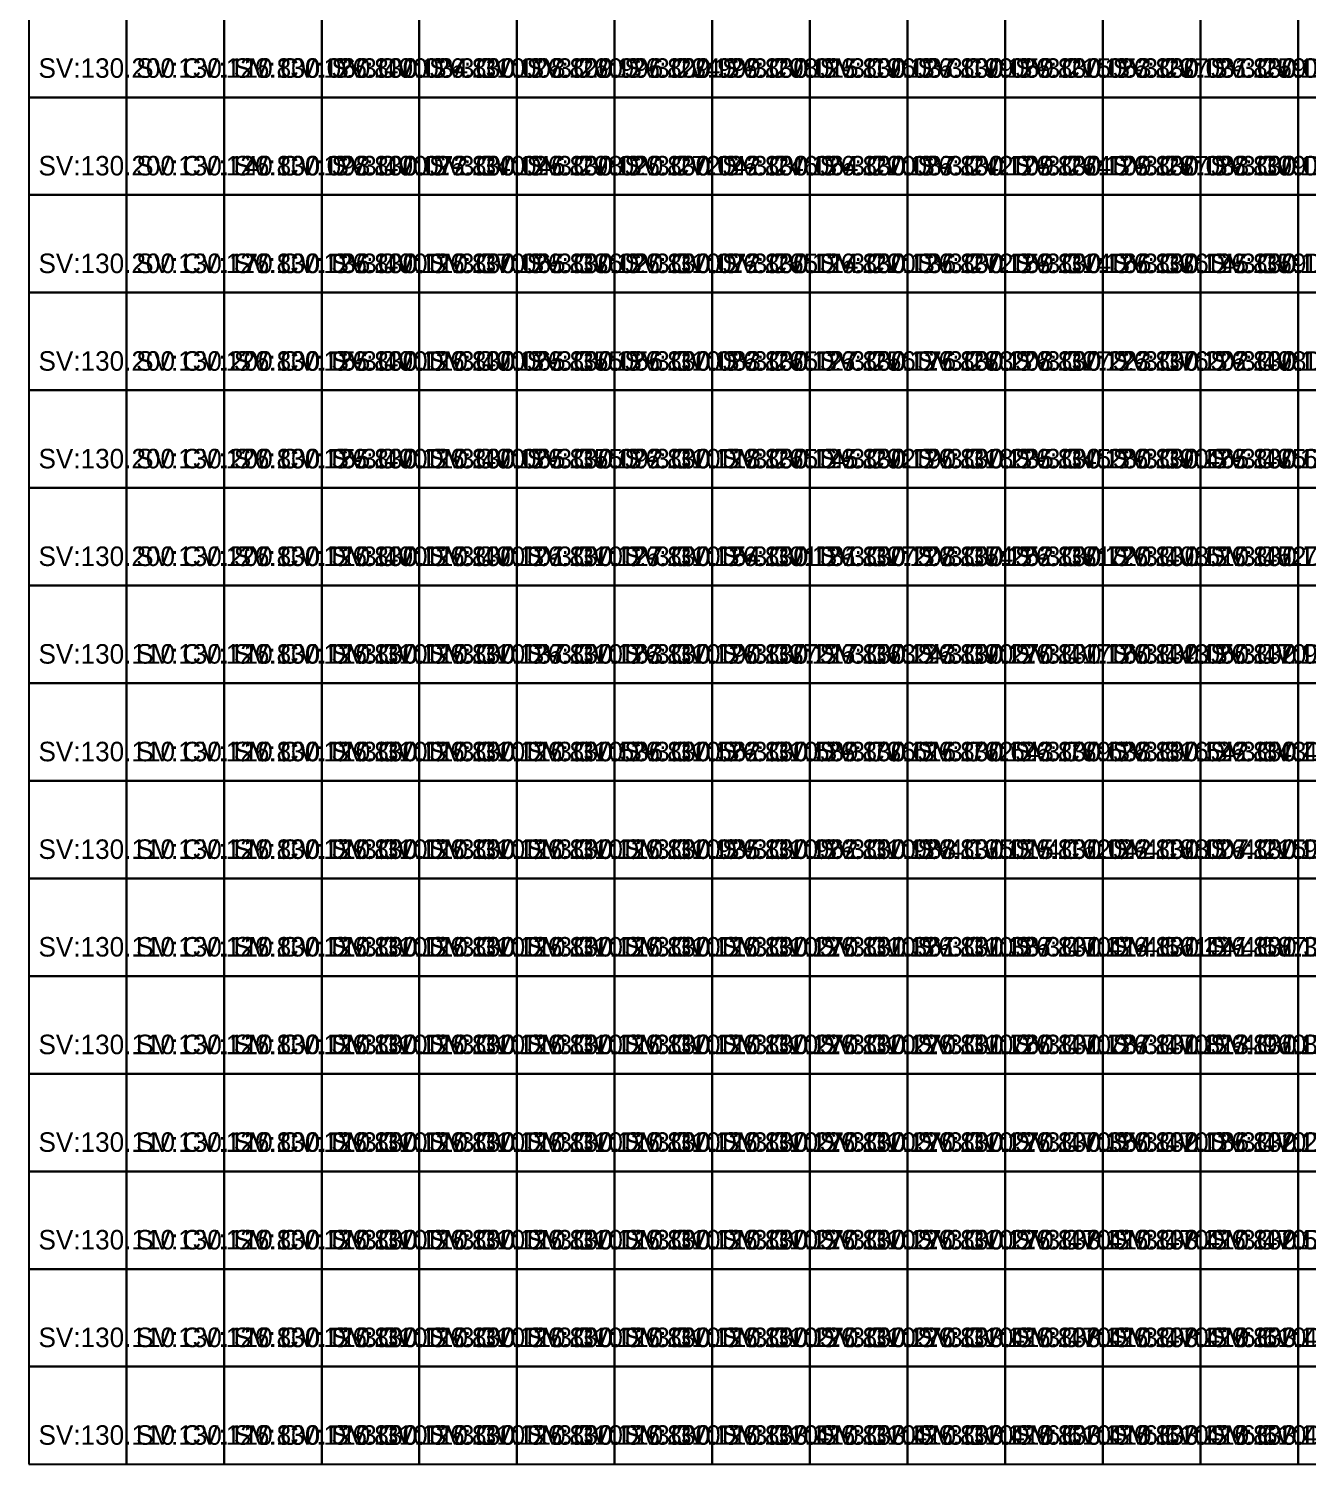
# Model space of a CAD drawing. Header units: metres. Extents: x 287857 to 287981, y 62957 to 63018.
# Drawn here: x 287856.92 to 287870.02, y 62956.83 to 62971.53 of the extents above; entities that cross this region are included whole.
import ezdxf

# ---------------------------------------------------------------- set-up
doc = ezdxf.new("R2010")
doc.units = ezdxf.units.M
doc.layers.add('CORR-CUT', color=7, linetype='Continuous', true_color=0x3b82f6)
doc.layers.add('CORR-DIFF-TXT', color=7, linetype='Continuous', true_color=0xffffff)

msp = doc.modelspace()

# ---------------------------------------------------------------- linework, layer by layer
at = {"layer": 'CORR-CUT'}
for points in [[(287856.925, 62970.831, 130.2), (287857.925, 62970.831, 130.2), (287857.925, 62971.831, 130.2), (287856.925, 62971.831, 130.2), (287856.925, 62970.831, 130.2)], [(287857.925, 62970.831, 130.11), (287858.925, 62970.831, 130.11), (287858.925, 62971.831, 130.11), (287857.925, 62971.831, 130.11), (287857.925, 62970.831, 130.11)], [(287858.925, 62970.831, 130.06), (287859.925, 62970.831, 130.06), (287859.925, 62971.831, 130.06), (287858.925, 62971.831, 130.06), (287858.925, 62970.831, 130.06)], [(287859.925, 62970.831, 130.034), (287860.925, 62970.831, 130.034), (287860.925, 62971.831, 130.034), (287859.925, 62971.831, 130.034), (287859.925, 62970.831, 130.034)], [(287860.925, 62970.831, 130.008), (287861.925, 62970.831, 130.008), (287861.925, 62971.831, 130.008), (287860.925, 62971.831, 130.008), (287860.925, 62970.831, 130.008)], [(287861.925, 62970.831, 129.996), (287862.925, 62970.831, 129.996), (287862.925, 62971.831, 129.996), (287861.925, 62971.831, 129.996), (287861.925, 62970.831, 129.996)], [(287862.925, 62970.831, 129.999), (287863.925, 62970.831, 129.999), (287863.925, 62971.831, 129.999), (287862.925, 62971.831, 129.999), (287862.925, 62970.831, 129.999)], [(287863.925, 62970.831, 130.015), (287864.925, 62970.831, 130.015), (287864.925, 62971.831, 130.015), (287863.925, 62971.831, 130.015), (287863.925, 62970.831, 130.015)], [(287864.925, 62970.831, 130.037), (287865.925, 62970.831, 130.037), (287865.925, 62971.831, 130.037), (287864.925, 62971.831, 130.037), (287864.925, 62970.831, 130.037)], [(287865.925, 62970.831, 130.059), (287866.925, 62970.831, 130.059), (287866.925, 62971.831, 130.059), (287865.925, 62971.831, 130.059), (287865.925, 62970.831, 130.059)], [(287866.925, 62970.831, 130.053), (287867.925, 62970.831, 130.053), (287867.925, 62971.831, 130.053), (287866.925, 62971.831, 130.053), (287866.925, 62970.831, 130.053)], [(287867.925, 62970.831, 130.031), (287868.925, 62970.831, 130.031), (287868.925, 62971.831, 130.031), (287867.925, 62971.831, 130.031), (287867.925, 62970.831, 130.031)], [(287868.925, 62970.831, 130.01), (287869.925, 62970.831, 130.01), (287869.925, 62971.831, 130.01), (287868.925, 62971.831, 130.01), (287868.925, 62970.831, 130.01)], [(287869.925, 62970.831, 130.011), (287870.925, 62970.831, 130.011), (287870.925, 62971.831, 130.011), (287869.925, 62971.831, 130.011), (287869.925, 62970.831, 130.011)], [(287856.925, 62969.831, 130.2), (287857.925, 62969.831, 130.2), (287857.925, 62970.831, 130.2), (287856.925, 62970.831, 130.2), (287856.925, 62969.831, 130.2)], [(287857.925, 62969.831, 130.14), (287858.925, 62969.831, 130.14), (287858.925, 62970.831, 130.14), (287857.925, 62970.831, 130.14), (287857.925, 62969.831, 130.14)], [(287858.925, 62969.831, 130.098), (287859.925, 62969.831, 130.098), (287859.925, 62970.831, 130.098), (287858.925, 62970.831, 130.098), (287858.925, 62969.831, 130.098)], [(287859.925, 62969.831, 130.072), (287860.925, 62969.831, 130.072), (287860.925, 62970.831, 130.072), (287859.925, 62970.831, 130.072), (287859.925, 62969.831, 130.072)], [(287860.925, 62969.831, 130.046), (287861.925, 62969.831, 130.046), (287861.925, 62970.831, 130.046), (287860.925, 62970.831, 130.046), (287860.925, 62969.831, 130.046)], [(287861.925, 62969.831, 130.02), (287862.925, 62969.831, 130.02), (287862.925, 62970.831, 130.02), (287861.925, 62970.831, 130.02), (287861.925, 62969.831, 130.02)], [(287862.925, 62969.831, 130.042), (287863.925, 62969.831, 130.042), (287863.925, 62970.831, 130.042), (287862.925, 62970.831, 130.042), (287862.925, 62969.831, 130.042)], [(287863.925, 62969.831, 130.064), (287864.925, 62969.831, 130.064), (287864.925, 62970.831, 130.064), (287863.925, 62970.831, 130.064), (287863.925, 62969.831, 130.064)], [(287864.925, 62969.831, 130.087), (287865.925, 62969.831, 130.087), (287865.925, 62970.831, 130.087), (287864.925, 62970.831, 130.087), (287864.925, 62969.831, 130.087)], [(287865.925, 62969.831, 130.109), (287866.925, 62969.831, 130.109), (287866.925, 62970.831, 130.109), (287865.925, 62970.831, 130.109), (287865.925, 62969.831, 130.109)], [(287866.925, 62969.831, 130.109), (287867.925, 62969.831, 130.109), (287867.925, 62970.831, 130.109), (287866.925, 62970.831, 130.109), (287866.925, 62969.831, 130.109)], [(287867.925, 62969.831, 130.088), (287868.925, 62969.831, 130.088), (287868.925, 62970.831, 130.088), (287867.925, 62970.831, 130.088), (287867.925, 62969.831, 130.088)], [(287868.925, 62969.831, 130.067), (287869.925, 62969.831, 130.067), (287869.925, 62970.831, 130.067), (287868.925, 62970.831, 130.067), (287868.925, 62969.831, 130.067)], [(287869.925, 62969.831, 130.046), (287870.925, 62969.831, 130.046), (287870.925, 62970.831, 130.046), (287869.925, 62970.831, 130.046), (287869.925, 62969.831, 130.046)], [(287856.925, 62968.831, 130.2), (287857.925, 62968.831, 130.2), (287857.925, 62969.831, 130.2), (287856.925, 62969.831, 130.2), (287856.925, 62968.831, 130.2)], [(287857.925, 62968.831, 130.17), (287858.925, 62968.831, 130.17), (287858.925, 62969.831, 130.17), (287857.925, 62969.831, 130.17), (287857.925, 62968.831, 130.17)], [(287858.925, 62968.831, 130.136), (287859.925, 62968.831, 130.136), (287859.925, 62969.831, 130.136), (287858.925, 62969.831, 130.136), (287858.925, 62968.831, 130.136)], [(287859.925, 62968.831, 130.11), (287860.925, 62968.831, 130.11), (287860.925, 62969.831, 130.11), (287859.925, 62969.831, 130.11), (287859.925, 62968.831, 130.11)], [(287860.925, 62968.831, 130.065), (287861.925, 62968.831, 130.065), (287861.925, 62969.831, 130.065), (287860.925, 62969.831, 130.065), (287860.925, 62968.831, 130.065)], [(287861.925, 62968.831, 130.02), (287862.925, 62968.831, 130.02), (287862.925, 62969.831, 130.02), (287861.925, 62969.831, 130.02), (287861.925, 62968.831, 130.02)], [(287862.925, 62968.831, 130.072), (287863.925, 62968.831, 130.072), (287863.925, 62969.831, 130.072), (287862.925, 62969.831, 130.072), (287862.925, 62968.831, 130.072)], [(287863.925, 62968.831, 130.114), (287864.925, 62968.831, 130.114), (287864.925, 62969.831, 130.114), (287863.925, 62969.831, 130.114), (287863.925, 62968.831, 130.114)], [(287864.925, 62968.831, 130.136), (287865.925, 62968.831, 130.136), (287865.925, 62969.831, 130.136), (287864.925, 62969.831, 130.136), (287864.925, 62968.831, 130.136)], [(287865.925, 62968.831, 130.159), (287866.925, 62968.831, 130.159), (287866.925, 62969.831, 130.159), (287865.925, 62969.831, 130.159), (287865.925, 62968.831, 130.159)], [(287866.925, 62968.831, 130.166), (287867.925, 62968.831, 130.166), (287867.925, 62969.831, 130.166), (287866.925, 62969.831, 130.166), (287866.925, 62968.831, 130.166)], [(287867.925, 62968.831, 130.145), (287868.925, 62968.831, 130.145), (287868.925, 62969.831, 130.145), (287867.925, 62969.831, 130.145), (287867.925, 62968.831, 130.145)], [(287868.925, 62968.831, 130.124), (287869.925, 62968.831, 130.124), (287869.925, 62969.831, 130.124), (287868.925, 62969.831, 130.124), (287868.925, 62968.831, 130.124)], [(287869.925, 62968.831, 130.102), (287870.925, 62968.831, 130.102), (287870.925, 62969.831, 130.102), (287869.925, 62969.831, 130.102), (287869.925, 62968.831, 130.102)], [(287856.925, 62967.831, 130.2), (287857.925, 62967.831, 130.2), (287857.925, 62968.831, 130.2), (287856.925, 62968.831, 130.2), (287856.925, 62967.831, 130.2)], [(287857.925, 62967.831, 130.2), (287858.925, 62967.831, 130.2), (287858.925, 62968.831, 130.2), (287857.925, 62968.831, 130.2), (287857.925, 62967.831, 130.2)], [(287858.925, 62967.831, 130.155), (287859.925, 62967.831, 130.155), (287859.925, 62968.831, 130.155), (287858.925, 62968.831, 130.155), (287858.925, 62967.831, 130.155)], [(287859.925, 62967.831, 130.11), (287860.925, 62967.831, 130.11), (287860.925, 62968.831, 130.11), (287859.925, 62968.831, 130.11), (287859.925, 62967.831, 130.11)], [(287860.925, 62967.831, 130.065), (287861.925, 62967.831, 130.065), (287861.925, 62968.831, 130.065), (287860.925, 62968.831, 130.065), (287860.925, 62967.831, 130.065)], [(287861.925, 62967.831, 130.056), (287862.925, 62967.831, 130.056), (287862.925, 62968.831, 130.056), (287861.925, 62968.831, 130.056), (287861.925, 62967.831, 130.056)], [(287862.925, 62967.831, 130.083), (287863.925, 62967.831, 130.083), (287863.925, 62968.831, 130.083), (287862.925, 62968.831, 130.083), (287862.925, 62967.831, 130.083)], [(287863.925, 62967.831, 130.127), (287864.925, 62967.831, 130.127), (287864.925, 62968.831, 130.127), (287863.925, 62968.831, 130.127), (287863.925, 62967.831, 130.127)], [(287864.925, 62967.831, 130.176), (287865.925, 62967.831, 130.176), (287865.925, 62968.831, 130.176), (287864.925, 62968.831, 130.176), (287864.925, 62967.831, 130.176)], [(287865.925, 62967.831, 130.208), (287866.925, 62967.831, 130.208), (287866.925, 62968.831, 130.208), (287865.925, 62968.831, 130.208), (287865.925, 62967.831, 130.208)], [(287866.925, 62967.831, 130.223), (287867.925, 62967.831, 130.223), (287867.925, 62968.831, 130.223), (287866.925, 62968.831, 130.223), (287866.925, 62967.831, 130.223)], [(287867.925, 62967.831, 130.202), (287868.925, 62967.831, 130.202), (287868.925, 62968.831, 130.202), (287867.925, 62968.831, 130.202), (287867.925, 62967.831, 130.202)], [(287868.925, 62967.831, 130.181), (287869.925, 62967.831, 130.181), (287869.925, 62968.831, 130.181), (287868.925, 62968.831, 130.181), (287868.925, 62967.831, 130.181)], [(287869.925, 62967.831, 130.148), (287870.925, 62967.831, 130.148), (287870.925, 62968.831, 130.148), (287869.925, 62968.831, 130.148), (287869.925, 62967.831, 130.148)], [(287856.925, 62966.831, 130.2), (287857.925, 62966.831, 130.2), (287857.925, 62967.831, 130.2), (287856.925, 62967.831, 130.2), (287856.925, 62966.831, 130.2)], [(287857.925, 62966.831, 130.2), (287858.925, 62966.831, 130.2), (287858.925, 62967.831, 130.2), (287857.925, 62967.831, 130.2), (287857.925, 62966.831, 130.2)], [(287858.925, 62966.831, 130.155), (287859.925, 62966.831, 130.155), (287859.925, 62967.831, 130.155), (287858.925, 62967.831, 130.155), (287858.925, 62966.831, 130.155)], [(287859.925, 62966.831, 130.11), (287860.925, 62966.831, 130.11), (287860.925, 62967.831, 130.11), (287859.925, 62967.831, 130.11), (287859.925, 62966.831, 130.11)], [(287860.925, 62966.831, 130.065), (287861.925, 62966.831, 130.065), (287861.925, 62967.831, 130.065), (287860.925, 62967.831, 130.065), (287860.925, 62966.831, 130.065)], [(287861.925, 62966.831, 130.092), (287862.925, 62966.831, 130.092), (287862.925, 62967.831, 130.092), (287861.925, 62967.831, 130.092), (287861.925, 62966.831, 130.092)], [(287862.925, 62966.831, 130.118), (287863.925, 62966.831, 130.118), (287863.925, 62967.831, 130.118), (287862.925, 62967.831, 130.118), (287862.925, 62966.831, 130.118)], [(287863.925, 62966.831, 130.145), (287864.925, 62966.831, 130.145), (287864.925, 62967.831, 130.145), (287863.925, 62967.831, 130.145), (287863.925, 62966.831, 130.145)], [(287864.925, 62966.831, 130.19), (287865.925, 62966.831, 130.19), (287865.925, 62967.831, 130.19), (287864.925, 62967.831, 130.19), (287864.925, 62966.831, 130.19)], [(287865.925, 62966.831, 130.235), (287866.925, 62966.831, 130.235), (287866.925, 62967.831, 130.235), (287865.925, 62967.831, 130.235), (287865.925, 62966.831, 130.235)], [(287866.925, 62966.831, 130.28), (287867.925, 62966.831, 130.28), (287867.925, 62967.831, 130.28), (287866.925, 62967.831, 130.28), (287866.925, 62966.831, 130.28)], [(287867.925, 62966.831, 130.465), (287868.925, 62966.831, 130.465), (287868.925, 62967.831, 130.465), (287867.925, 62967.831, 130.465), (287867.925, 62966.831, 130.465)], [(287868.925, 62966.831, 130.65), (287869.925, 62966.831, 130.65), (287869.925, 62967.831, 130.65), (287868.925, 62967.831, 130.65), (287868.925, 62966.831, 130.65)], [(287869.925, 62966.831, 130.835), (287870.925, 62966.831, 130.835), (287870.925, 62967.831, 130.835), (287869.925, 62967.831, 130.835), (287869.925, 62966.831, 130.835)], [(287856.925, 62965.831, 130.2), (287857.925, 62965.831, 130.2), (287857.925, 62966.831, 130.2), (287856.925, 62966.831, 130.2), (287856.925, 62965.831, 130.2)], [(287857.925, 62965.831, 130.2), (287858.925, 62965.831, 130.2), (287858.925, 62966.831, 130.2), (287857.925, 62966.831, 130.2), (287857.925, 62965.831, 130.2)], [(287858.925, 62965.831, 130.11), (287859.925, 62965.831, 130.11), (287859.925, 62966.831, 130.11), (287858.925, 62966.831, 130.11), (287858.925, 62965.831, 130.11)], [(287859.925, 62965.831, 130.11), (287860.925, 62965.831, 130.11), (287860.925, 62966.831, 130.11), (287859.925, 62966.831, 130.11), (287859.925, 62965.831, 130.11)], [(287860.925, 62965.831, 130.101), (287861.925, 62965.831, 130.101), (287861.925, 62966.831, 130.101), (287860.925, 62966.831, 130.101), (287860.925, 62965.831, 130.101)], [(287861.925, 62965.831, 130.127), (287862.925, 62965.831, 130.127), (287862.925, 62966.831, 130.127), (287861.925, 62966.831, 130.127), (287861.925, 62965.831, 130.127)], [(287862.925, 62965.831, 130.154), (287863.925, 62965.831, 130.154), (287863.925, 62966.831, 130.154), (287862.925, 62966.831, 130.154), (287862.925, 62965.831, 130.154)], [(287863.925, 62965.831, 130.181), (287864.925, 62965.831, 130.181), (287864.925, 62966.831, 130.181), (287863.925, 62966.831, 130.181), (287863.925, 62965.831, 130.181)], [(287864.925, 62965.831, 130.208), (287865.925, 62965.831, 130.208), (287865.925, 62966.831, 130.208), (287864.925, 62966.831, 130.208), (287864.925, 62965.831, 130.208)], [(287865.925, 62965.831, 130.252), (287866.925, 62965.831, 130.252), (287866.925, 62966.831, 130.252), (287865.925, 62966.831, 130.252), (287865.925, 62965.831, 130.252)], [(287866.925, 62965.831, 130.72), (287867.925, 62965.831, 130.72), (287867.925, 62966.831, 130.72), (287866.925, 62966.831, 130.72), (287866.925, 62965.831, 130.72)], [(287867.925, 62965.831, 131.61), (287868.925, 62965.831, 131.61), (287868.925, 62966.831, 131.61), (287867.925, 62966.831, 131.61), (287867.925, 62965.831, 131.61)], [(287868.925, 62965.831, 131.795), (287869.925, 62965.831, 131.795), (287869.925, 62966.831, 131.795), (287868.925, 62966.831, 131.795), (287868.925, 62965.831, 131.795)], [(287869.925, 62965.831, 131.98), (287870.925, 62965.831, 131.98), (287870.925, 62966.831, 131.98), (287869.925, 62966.831, 131.98), (287869.925, 62965.831, 131.98)], [(287856.925, 62964.831, 130.11), (287857.925, 62964.831, 130.11), (287857.925, 62965.831, 130.11), (287856.925, 62965.831, 130.11), (287856.925, 62964.831, 130.11)], [(287857.925, 62964.831, 130.11), (287858.925, 62964.831, 130.11), (287858.925, 62965.831, 130.11), (287857.925, 62965.831, 130.11), (287857.925, 62964.831, 130.11)], [(287858.925, 62964.831, 130.11), (287859.925, 62964.831, 130.11), (287859.925, 62965.831, 130.11), (287858.925, 62965.831, 130.11), (287858.925, 62964.831, 130.11)], [(287859.925, 62964.831, 130.11), (287860.925, 62964.831, 130.11), (287860.925, 62965.831, 130.11), (287859.925, 62965.831, 130.11), (287859.925, 62964.831, 130.11)], [(287860.925, 62964.831, 130.137), (287861.925, 62964.831, 130.137), (287861.925, 62965.831, 130.137), (287860.925, 62965.831, 130.137), (287860.925, 62964.831, 130.137)], [(287861.925, 62964.831, 130.163), (287862.925, 62964.831, 130.163), (287862.925, 62965.831, 130.163), (287861.925, 62965.831, 130.163), (287861.925, 62964.831, 130.163)], [(287862.925, 62964.831, 130.19), (287863.925, 62964.831, 130.19), (287863.925, 62965.831, 130.19), (287862.925, 62965.831, 130.19), (287862.925, 62964.831, 130.19)], [(287863.925, 62964.831, 130.217), (287864.925, 62964.831, 130.217), (287864.925, 62965.831, 130.217), (287863.925, 62965.831, 130.217), (287863.925, 62964.831, 130.217)], [(287864.925, 62964.831, 130.243), (287865.925, 62964.831, 130.243), (287865.925, 62965.831, 130.243), (287864.925, 62965.831, 130.243), (287864.925, 62964.831, 130.243)], [(287865.925, 62964.831, 130.27), (287866.925, 62964.831, 130.27), (287866.925, 62965.831, 130.27), (287865.925, 62965.831, 130.27), (287865.925, 62964.831, 130.27)], [(287866.925, 62964.831, 131.16), (287867.925, 62964.831, 131.16), (287867.925, 62965.831, 131.16), (287866.925, 62965.831, 131.16), (287866.925, 62964.831, 131.16)], [(287867.925, 62964.831, 132.05), (287868.925, 62964.831, 132.05), (287868.925, 62965.831, 132.05), (287867.925, 62965.831, 132.05), (287867.925, 62964.831, 132.05)], [(287868.925, 62964.831, 132.94), (287869.925, 62964.831, 132.94), (287869.925, 62965.831, 132.94), (287868.925, 62965.831, 132.94), (287868.925, 62964.831, 132.94)], [(287869.925, 62964.831, 131.615), (287870.925, 62964.831, 131.615), (287870.925, 62965.831, 131.615), (287869.925, 62965.831, 131.615), (287869.925, 62964.831, 131.615)], [(287856.925, 62963.831, 130.11), (287857.925, 62963.831, 130.11), (287857.925, 62964.831, 130.11), (287856.925, 62964.831, 130.11), (287856.925, 62963.831, 130.11)], [(287857.925, 62963.831, 130.11), (287858.925, 62963.831, 130.11), (287858.925, 62964.831, 130.11), (287857.925, 62964.831, 130.11), (287857.925, 62963.831, 130.11)], [(287858.925, 62963.831, 130.11), (287859.925, 62963.831, 130.11), (287859.925, 62964.831, 130.11), (287858.925, 62964.831, 130.11), (287858.925, 62963.831, 130.11)], [(287859.925, 62963.831, 130.11), (287860.925, 62963.831, 130.11), (287860.925, 62964.831, 130.11), (287859.925, 62964.831, 130.11), (287859.925, 62963.831, 130.11)], [(287860.925, 62963.831, 130.11), (287861.925, 62963.831, 130.11), (287861.925, 62964.831, 130.11), (287860.925, 62964.831, 130.11), (287860.925, 62963.831, 130.11)], [(287861.925, 62963.831, 130.536), (287862.925, 62963.831, 130.536), (287862.925, 62964.831, 130.536), (287861.925, 62964.831, 130.536), (287861.925, 62963.831, 130.536)], [(287862.925, 62963.831, 130.562), (287863.925, 62963.831, 130.562), (287863.925, 62964.831, 130.562), (287862.925, 62964.831, 130.562), (287862.925, 62963.831, 130.562)], [(287863.925, 62963.831, 130.589), (287864.925, 62963.831, 130.589), (287864.925, 62964.831, 130.589), (287863.925, 62964.831, 130.589), (287863.925, 62963.831, 130.589)], [(287864.925, 62963.831, 130.616), (287865.925, 62963.831, 130.616), (287865.925, 62964.831, 130.616), (287864.925, 62964.831, 130.616), (287864.925, 62963.831, 130.616)], [(287865.925, 62963.831, 130.643), (287866.925, 62963.831, 130.643), (287866.925, 62964.831, 130.643), (287865.925, 62964.831, 130.643), (287865.925, 62963.831, 130.643)], [(287866.925, 62963.831, 130.638), (287867.925, 62963.831, 130.638), (287867.925, 62964.831, 130.638), (287866.925, 62964.831, 130.638), (287866.925, 62963.831, 130.638)], [(287867.925, 62963.831, 130.542), (287868.925, 62963.831, 130.542), (287868.925, 62964.831, 130.542), (287867.925, 62964.831, 130.542), (287867.925, 62963.831, 130.542)], [(287868.925, 62963.831, 130.446), (287869.925, 62963.831, 130.446), (287869.925, 62964.831, 130.446), (287868.925, 62964.831, 130.446), (287868.925, 62963.831, 130.446)], [(287869.925, 62963.831, 130.35), (287870.925, 62963.831, 130.35), (287870.925, 62964.831, 130.35), (287869.925, 62964.831, 130.35), (287869.925, 62963.831, 130.35)], [(287856.925, 62962.831, 130.11), (287857.925, 62962.831, 130.11), (287857.925, 62963.831, 130.11), (287856.925, 62963.831, 130.11), (287856.925, 62962.831, 130.11)], [(287857.925, 62962.831, 130.11), (287858.925, 62962.831, 130.11), (287858.925, 62963.831, 130.11), (287857.925, 62963.831, 130.11), (287857.925, 62962.831, 130.11)], [(287858.925, 62962.831, 130.11), (287859.925, 62962.831, 130.11), (287859.925, 62963.831, 130.11), (287858.925, 62963.831, 130.11), (287858.925, 62962.831, 130.11)], [(287859.925, 62962.831, 130.11), (287860.925, 62962.831, 130.11), (287860.925, 62963.831, 130.11), (287859.925, 62963.831, 130.11), (287859.925, 62962.831, 130.11)], [(287860.925, 62962.831, 130.11), (287861.925, 62962.831, 130.11), (287861.925, 62963.831, 130.11), (287860.925, 62963.831, 130.11), (287860.925, 62962.831, 130.11)], [(287861.925, 62962.831, 130.11), (287862.925, 62962.831, 130.11), (287862.925, 62963.831, 130.11), (287861.925, 62963.831, 130.11), (287861.925, 62962.831, 130.11)], [(287862.925, 62962.831, 130.935), (287863.925, 62962.831, 130.935), (287863.925, 62963.831, 130.935), (287862.925, 62963.831, 130.935), (287862.925, 62962.831, 130.935)], [(287863.925, 62962.831, 130.962), (287864.925, 62962.831, 130.962), (287864.925, 62963.831, 130.962), (287863.925, 62963.831, 130.962), (287863.925, 62962.831, 130.962)], [(287864.925, 62962.831, 130.988), (287865.925, 62962.831, 130.988), (287865.925, 62963.831, 130.988), (287864.925, 62963.831, 130.988), (287864.925, 62962.831, 130.988)], [(287865.925, 62962.831, 131.015), (287866.925, 62962.831, 131.015), (287866.925, 62963.831, 131.015), (287865.925, 62963.831, 131.015), (287865.925, 62962.831, 131.015)], [(287866.925, 62962.831, 131.042), (287867.925, 62962.831, 131.042), (287867.925, 62963.831, 131.042), (287866.925, 62963.831, 131.042), (287866.925, 62962.831, 131.042)], [(287867.925, 62962.831, 131.007), (287868.925, 62962.831, 131.007), (287868.925, 62963.831, 131.007), (287867.925, 62963.831, 131.007), (287867.925, 62962.831, 131.007)], [(287868.925, 62962.831, 130.911), (287869.925, 62962.831, 130.911), (287869.925, 62963.831, 130.911), (287868.925, 62963.831, 130.911), (287868.925, 62962.831, 130.911)], [(287869.925, 62962.831, 130.815), (287870.925, 62962.831, 130.815), (287870.925, 62963.831, 130.815), (287869.925, 62963.831, 130.815), (287869.925, 62962.831, 130.815)], [(287856.925, 62961.831, 130.11), (287857.925, 62961.831, 130.11), (287857.925, 62962.831, 130.11), (287856.925, 62962.831, 130.11), (287856.925, 62961.831, 130.11)], [(287857.925, 62961.831, 130.11), (287858.925, 62961.831, 130.11), (287858.925, 62962.831, 130.11), (287857.925, 62962.831, 130.11), (287857.925, 62961.831, 130.11)], [(287858.925, 62961.831, 130.11), (287859.925, 62961.831, 130.11), (287859.925, 62962.831, 130.11), (287858.925, 62962.831, 130.11), (287858.925, 62961.831, 130.11)], [(287859.925, 62961.831, 130.11), (287860.925, 62961.831, 130.11), (287860.925, 62962.831, 130.11), (287859.925, 62962.831, 130.11), (287859.925, 62961.831, 130.11)], [(287860.925, 62961.831, 130.11), (287861.925, 62961.831, 130.11), (287861.925, 62962.831, 130.11), (287860.925, 62962.831, 130.11), (287860.925, 62961.831, 130.11)], [(287861.925, 62961.831, 130.11), (287862.925, 62961.831, 130.11), (287862.925, 62962.831, 130.11), (287861.925, 62962.831, 130.11), (287861.925, 62961.831, 130.11)], [(287862.925, 62961.831, 130.11), (287863.925, 62961.831, 130.11), (287863.925, 62962.831, 130.11), (287862.925, 62962.831, 130.11), (287862.925, 62961.831, 130.11)], [(287863.925, 62961.831, 130.27), (287864.925, 62961.831, 130.27), (287864.925, 62962.831, 130.27), (287863.925, 62962.831, 130.27), (287863.925, 62961.831, 130.27)], [(287864.925, 62961.831, 131.361), (287865.925, 62961.831, 131.361), (287865.925, 62962.831, 131.361), (287864.925, 62962.831, 131.361), (287864.925, 62961.831, 131.361)], [(287865.925, 62961.831, 131.387), (287866.925, 62961.831, 131.387), (287866.925, 62962.831, 131.387), (287865.925, 62962.831, 131.387), (287865.925, 62961.831, 131.387)], [(287866.925, 62961.831, 131.414), (287867.925, 62961.831, 131.414), (287867.925, 62962.831, 131.414), (287866.925, 62962.831, 131.414), (287866.925, 62961.831, 131.414)], [(287867.925, 62961.831, 131.441), (287868.925, 62961.831, 131.441), (287868.925, 62962.831, 131.441), (287867.925, 62962.831, 131.441), (287867.925, 62961.831, 131.441)], [(287868.925, 62961.831, 131.375), (287869.925, 62961.831, 131.375), (287869.925, 62962.831, 131.375), (287868.925, 62962.831, 131.375), (287868.925, 62961.831, 131.375)], [(287869.925, 62961.831, 131.279), (287870.925, 62961.831, 131.279), (287870.925, 62962.831, 131.279), (287869.925, 62962.831, 131.279), (287869.925, 62961.831, 131.279)], [(287856.925, 62960.831, 130.11), (287857.925, 62960.831, 130.11), (287857.925, 62961.831, 130.11), (287856.925, 62961.831, 130.11), (287856.925, 62960.831, 130.11)], [(287857.925, 62960.831, 130.11), (287858.925, 62960.831, 130.11), (287858.925, 62961.831, 130.11), (287857.925, 62961.831, 130.11), (287857.925, 62960.831, 130.11)], [(287858.925, 62960.831, 130.11), (287859.925, 62960.831, 130.11), (287859.925, 62961.831, 130.11), (287858.925, 62961.831, 130.11), (287858.925, 62960.831, 130.11)], [(287859.925, 62960.831, 130.11), (287860.925, 62960.831, 130.11), (287860.925, 62961.831, 130.11), (287859.925, 62961.831, 130.11), (287859.925, 62960.831, 130.11)], [(287860.925, 62960.831, 130.11), (287861.925, 62960.831, 130.11), (287861.925, 62961.831, 130.11), (287860.925, 62961.831, 130.11), (287860.925, 62960.831, 130.11)], [(287861.925, 62960.831, 130.11), (287862.925, 62960.831, 130.11), (287862.925, 62961.831, 130.11), (287861.925, 62961.831, 130.11), (287861.925, 62960.831, 130.11)], [(287862.925, 62960.831, 130.11), (287863.925, 62960.831, 130.11), (287863.925, 62961.831, 130.11), (287862.925, 62961.831, 130.11), (287862.925, 62960.831, 130.11)], [(287863.925, 62960.831, 130.27), (287864.925, 62960.831, 130.27), (287864.925, 62961.831, 130.27), (287863.925, 62961.831, 130.27), (287863.925, 62960.831, 130.27)], [(287864.925, 62960.831, 130.27), (287865.925, 62960.831, 130.27), (287865.925, 62961.831, 130.27), (287864.925, 62961.831, 130.27), (287864.925, 62960.831, 130.27)], [(287865.925, 62960.831, 131.76), (287866.925, 62960.831, 131.76), (287866.925, 62961.831, 131.76), (287865.925, 62961.831, 131.76), (287865.925, 62960.831, 131.76)], [(287866.925, 62960.831, 131.787), (287867.925, 62960.831, 131.787), (287867.925, 62961.831, 131.787), (287866.925, 62961.831, 131.787), (287866.925, 62960.831, 131.787)], [(287867.925, 62960.831, 131.813), (287868.925, 62960.831, 131.813), (287868.925, 62961.831, 131.813), (287867.925, 62961.831, 131.813), (287867.925, 62960.831, 131.813)], [(287868.925, 62960.831, 131.84), (287869.925, 62960.831, 131.84), (287869.925, 62961.831, 131.84), (287868.925, 62961.831, 131.84), (287868.925, 62960.831, 131.84)], [(287869.925, 62960.831, 131.744), (287870.925, 62960.831, 131.744), (287870.925, 62961.831, 131.744), (287869.925, 62961.831, 131.744), (287869.925, 62960.831, 131.744)], [(287856.925, 62959.831, 130.11), (287857.925, 62959.831, 130.11), (287857.925, 62960.831, 130.11), (287856.925, 62960.831, 130.11), (287856.925, 62959.831, 130.11)], [(287857.925, 62959.831, 130.11), (287858.925, 62959.831, 130.11), (287858.925, 62960.831, 130.11), (287857.925, 62960.831, 130.11), (287857.925, 62959.831, 130.11)], [(287858.925, 62959.831, 130.11), (287859.925, 62959.831, 130.11), (287859.925, 62960.831, 130.11), (287858.925, 62960.831, 130.11), (287858.925, 62959.831, 130.11)], [(287859.925, 62959.831, 130.11), (287860.925, 62959.831, 130.11), (287860.925, 62960.831, 130.11), (287859.925, 62960.831, 130.11), (287859.925, 62959.831, 130.11)], [(287860.925, 62959.831, 130.11), (287861.925, 62959.831, 130.11), (287861.925, 62960.831, 130.11), (287860.925, 62960.831, 130.11), (287860.925, 62959.831, 130.11)], [(287861.925, 62959.831, 130.11), (287862.925, 62959.831, 130.11), (287862.925, 62960.831, 130.11), (287861.925, 62960.831, 130.11), (287861.925, 62959.831, 130.11)], [(287862.925, 62959.831, 130.11), (287863.925, 62959.831, 130.11), (287863.925, 62960.831, 130.11), (287862.925, 62960.831, 130.11), (287862.925, 62959.831, 130.11)], [(287863.925, 62959.831, 130.27), (287864.925, 62959.831, 130.27), (287864.925, 62960.831, 130.27), (287863.925, 62960.831, 130.27), (287863.925, 62959.831, 130.27)], [(287864.925, 62959.831, 130.27), (287865.925, 62959.831, 130.27), (287865.925, 62960.831, 130.27), (287864.925, 62960.831, 130.27), (287864.925, 62959.831, 130.27)], [(287865.925, 62959.831, 130.27), (287866.925, 62959.831, 130.27), (287866.925, 62960.831, 130.27), (287865.925, 62960.831, 130.27), (287865.925, 62959.831, 130.27)], [(287866.925, 62959.831, 130.35), (287867.925, 62959.831, 130.35), (287867.925, 62960.831, 130.35), (287866.925, 62960.831, 130.35), (287866.925, 62959.831, 130.35)], [(287867.925, 62959.831, 132.186), (287868.925, 62959.831, 132.186), (287868.925, 62960.831, 132.186), (287867.925, 62960.831, 132.186), (287867.925, 62959.831, 132.186)], [(287868.925, 62959.831, 132.212), (287869.925, 62959.831, 132.212), (287869.925, 62960.831, 132.212), (287868.925, 62960.831, 132.212), (287868.925, 62959.831, 132.212)], [(287869.925, 62959.831, 132.208), (287870.925, 62959.831, 132.208), (287870.925, 62960.831, 132.208), (287869.925, 62960.831, 132.208), (287869.925, 62959.831, 132.208)], [(287856.925, 62958.831, 130.11), (287857.925, 62958.831, 130.11), (287857.925, 62959.831, 130.11), (287856.925, 62959.831, 130.11), (287856.925, 62958.831, 130.11)], [(287857.925, 62958.831, 130.11), (287858.925, 62958.831, 130.11), (287858.925, 62959.831, 130.11), (287857.925, 62959.831, 130.11), (287857.925, 62958.831, 130.11)], [(287858.925, 62958.831, 130.11), (287859.925, 62958.831, 130.11), (287859.925, 62959.831, 130.11), (287858.925, 62959.831, 130.11), (287858.925, 62958.831, 130.11)], [(287859.925, 62958.831, 130.11), (287860.925, 62958.831, 130.11), (287860.925, 62959.831, 130.11), (287859.925, 62959.831, 130.11), (287859.925, 62958.831, 130.11)], [(287860.925, 62958.831, 130.11), (287861.925, 62958.831, 130.11), (287861.925, 62959.831, 130.11), (287860.925, 62959.831, 130.11), (287860.925, 62958.831, 130.11)], [(287861.925, 62958.831, 130.11), (287862.925, 62958.831, 130.11), (287862.925, 62959.831, 130.11), (287861.925, 62959.831, 130.11), (287861.925, 62958.831, 130.11)], [(287862.925, 62958.831, 130.11), (287863.925, 62958.831, 130.11), (287863.925, 62959.831, 130.11), (287862.925, 62959.831, 130.11), (287862.925, 62958.831, 130.11)], [(287863.925, 62958.831, 130.27), (287864.925, 62958.831, 130.27), (287864.925, 62959.831, 130.27), (287863.925, 62959.831, 130.27), (287863.925, 62958.831, 130.27)], [(287864.925, 62958.831, 130.27), (287865.925, 62958.831, 130.27), (287865.925, 62959.831, 130.27), (287864.925, 62959.831, 130.27), (287864.925, 62958.831, 130.27)], [(287865.925, 62958.831, 130.27), (287866.925, 62958.831, 130.27), (287866.925, 62959.831, 130.27), (287865.925, 62959.831, 130.27), (287865.925, 62958.831, 130.27)], [(287866.925, 62958.831, 133.41), (287867.925, 62958.831, 133.41), (287867.925, 62959.831, 133.41), (287866.925, 62959.831, 133.41), (287866.925, 62958.831, 133.41)], [(287867.925, 62958.831, 133.41), (287868.925, 62958.831, 133.41), (287868.925, 62959.831, 133.41), (287867.925, 62959.831, 133.41), (287867.925, 62958.831, 133.41)], [(287868.925, 62958.831, 132.585), (287869.925, 62958.831, 132.585), (287869.925, 62959.831, 132.585), (287868.925, 62959.831, 132.585), (287868.925, 62958.831, 132.585)], [(287869.925, 62958.831, 132.612), (287870.925, 62958.831, 132.612), (287870.925, 62959.831, 132.612), (287869.925, 62959.831, 132.612), (287869.925, 62958.831, 132.612)], [(287856.925, 62957.831, 130.11), (287857.925, 62957.831, 130.11), (287857.925, 62958.831, 130.11), (287856.925, 62958.831, 130.11), (287856.925, 62957.831, 130.11)], [(287857.925, 62957.831, 130.11), (287858.925, 62957.831, 130.11), (287858.925, 62958.831, 130.11), (287857.925, 62958.831, 130.11), (287857.925, 62957.831, 130.11)], [(287858.925, 62957.831, 130.11), (287859.925, 62957.831, 130.11), (287859.925, 62958.831, 130.11), (287858.925, 62958.831, 130.11), (287858.925, 62957.831, 130.11)], [(287859.925, 62957.831, 130.11), (287860.925, 62957.831, 130.11), (287860.925, 62958.831, 130.11), (287859.925, 62958.831, 130.11), (287859.925, 62957.831, 130.11)], [(287860.925, 62957.831, 130.11), (287861.925, 62957.831, 130.11), (287861.925, 62958.831, 130.11), (287860.925, 62958.831, 130.11), (287860.925, 62957.831, 130.11)], [(287861.925, 62957.831, 130.11), (287862.925, 62957.831, 130.11), (287862.925, 62958.831, 130.11), (287861.925, 62958.831, 130.11), (287861.925, 62957.831, 130.11)], [(287862.925, 62957.831, 130.11), (287863.925, 62957.831, 130.11), (287863.925, 62958.831, 130.11), (287862.925, 62958.831, 130.11), (287862.925, 62957.831, 130.11)], [(287863.925, 62957.831, 130.27), (287864.925, 62957.831, 130.27), (287864.925, 62958.831, 130.27), (287863.925, 62958.831, 130.27), (287863.925, 62957.831, 130.27)], [(287864.925, 62957.831, 130.27), (287865.925, 62957.831, 130.27), (287865.925, 62958.831, 130.27), (287864.925, 62958.831, 130.27), (287864.925, 62957.831, 130.27)], [(287865.925, 62957.831, 133.41), (287866.925, 62957.831, 133.41), (287866.925, 62958.831, 133.41), (287865.925, 62958.831, 133.41), (287865.925, 62957.831, 133.41)], [(287866.925, 62957.831, 133.41), (287867.925, 62957.831, 133.41), (287867.925, 62958.831, 133.41), (287866.925, 62958.831, 133.41), (287866.925, 62957.831, 133.41)], [(287867.925, 62957.831, 133.41), (287868.925, 62957.831, 133.41), (287868.925, 62958.831, 133.41), (287867.925, 62958.831, 133.41), (287867.925, 62957.831, 133.41)], [(287868.925, 62957.831, 133.41), (287869.925, 62957.831, 133.41), (287869.925, 62958.831, 133.41), (287868.925, 62958.831, 133.41), (287868.925, 62957.831, 133.41)], [(287869.925, 62957.831, 133.41), (287870.925, 62957.831, 133.41), (287870.925, 62958.831, 133.41), (287869.925, 62958.831, 133.41), (287869.925, 62957.831, 133.41)], [(287856.925, 62956.831, 130.11), (287857.925, 62956.831, 130.11), (287857.925, 62957.831, 130.11), (287856.925, 62957.831, 130.11), (287856.925, 62956.831, 130.11)], [(287857.925, 62956.831, 130.11), (287858.925, 62956.831, 130.11), (287858.925, 62957.831, 130.11), (287857.925, 62957.831, 130.11), (287857.925, 62956.831, 130.11)], [(287858.925, 62956.831, 130.11), (287859.925, 62956.831, 130.11), (287859.925, 62957.831, 130.11), (287858.925, 62957.831, 130.11), (287858.925, 62956.831, 130.11)], [(287859.925, 62956.831, 130.11), (287860.925, 62956.831, 130.11), (287860.925, 62957.831, 130.11), (287859.925, 62957.831, 130.11), (287859.925, 62956.831, 130.11)], [(287860.925, 62956.831, 130.11), (287861.925, 62956.831, 130.11), (287861.925, 62957.831, 130.11), (287860.925, 62957.831, 130.11), (287860.925, 62956.831, 130.11)], [(287861.925, 62956.831, 130.11), (287862.925, 62956.831, 130.11), (287862.925, 62957.831, 130.11), (287861.925, 62957.831, 130.11), (287861.925, 62956.831, 130.11)], [(287862.925, 62956.831, 130.11), (287863.925, 62956.831, 130.11), (287863.925, 62957.831, 130.11), (287862.925, 62957.831, 130.11), (287862.925, 62956.831, 130.11)], [(287863.925, 62956.831, 133.41), (287864.925, 62956.831, 133.41), (287864.925, 62957.831, 133.41), (287863.925, 62957.831, 133.41), (287863.925, 62956.831, 133.41)], [(287864.925, 62956.831, 133.41), (287865.925, 62956.831, 133.41), (287865.925, 62957.831, 133.41), (287864.925, 62957.831, 133.41), (287864.925, 62956.831, 133.41)], [(287865.925, 62956.831, 133.41), (287866.925, 62956.831, 133.41), (287866.925, 62957.831, 133.41), (287865.925, 62957.831, 133.41), (287865.925, 62956.831, 133.41)], [(287866.925, 62956.831, 133.41), (287867.925, 62956.831, 133.41), (287867.925, 62957.831, 133.41), (287866.925, 62957.831, 133.41), (287866.925, 62956.831, 133.41)], [(287867.925, 62956.831, 133.41), (287868.925, 62956.831, 133.41), (287868.925, 62957.831, 133.41), (287867.925, 62957.831, 133.41), (287867.925, 62956.831, 133.41)], [(287868.925, 62956.831, 133.41), (287869.925, 62956.831, 133.41), (287869.925, 62957.831, 133.41), (287868.925, 62957.831, 133.41), (287868.925, 62956.831, 133.41)], [(287869.925, 62956.831, 133.41), (287870.925, 62956.831, 133.41), (287870.925, 62957.831, 133.41), (287869.925, 62957.831, 133.41), (287869.925, 62956.831, 133.41)]]:
    msp.add_polyline3d(points, dxfattribs=at)

# ---------------------------------------------------------------- texts
at = {"layer": 'CORR-DIFF-TXT'}
for s, p in [('SV:130.200 CV:126.800 D:-3.400', (287857.025, 62971.031, 130.2)), ('SV:130.110 CV:126.800 D:-3.310', (287858.025, 62971.031, 130.11)), ('SV:130.060 CV:126.800 D:-3.260', (287859.025, 62971.031, 130.06)), ('SV:130.034 CV:126.800 D:-3.234', (287860.025, 62971.031, 130.034)), ('SV:130.008 CV:126.800 D:-3.208', (287861.025, 62971.031, 130.008)), ('SV:129.996 CV:126.800 D:-3.196', (287862.025, 62971.031, 129.996)), ('SV:129.999 CV:126.800 D:-3.199', (287863.025, 62971.031, 129.999)), ('SV:130.015 CV:126.800 D:-3.215', (287864.025, 62971.031, 130.015)), ('SV:130.037 CV:126.800 D:-3.237', (287865.025, 62971.031, 130.037)), ('SV:130.059 CV:126.800 D:-3.259', (287866.025, 62971.031, 130.059)), ('SV:130.053 CV:126.800 D:-3.253', (287867.025, 62971.031, 130.053)), ('SV:130.031 CV:126.800 D:-3.231', (287868.025, 62971.031, 130.031)), ('SV:130.010 CV:126.800 D:-3.210', (287869.025, 62971.031, 130.01)), ('SV:130.200 CV:126.800 D:-3.400', (287857.025, 62970.031, 130.2)), ('SV:130.140 CV:126.800 D:-3.340', (287858.025, 62970.031, 130.14)), ('SV:130.098 CV:126.800 D:-3.298', (287859.025, 62970.031, 130.098)), ('SV:130.072 CV:126.800 D:-3.272', (287860.025, 62970.031, 130.072)), ('SV:130.046 CV:126.800 D:-3.246', (287861.025, 62970.031, 130.046)), ('SV:130.020 CV:126.800 D:-3.220', (287862.025, 62970.031, 130.02)), ('SV:130.042 CV:126.800 D:-3.242', (287863.025, 62970.031, 130.042)), ('SV:130.064 CV:126.800 D:-3.264', (287864.025, 62970.031, 130.064)), ('SV:130.087 CV:126.800 D:-3.287', (287865.025, 62970.031, 130.087)), ('SV:130.109 CV:126.800 D:-3.309', (287866.025, 62970.031, 130.109)), ('SV:130.109 CV:126.800 D:-3.309', (287867.025, 62970.031, 130.109)), ('SV:130.088 CV:126.800 D:-3.288', (287868.025, 62970.031, 130.088)), ('SV:130.067 CV:126.800 D:-3.267', (287869.025, 62970.031, 130.067)), ('SV:130.200 CV:126.800 D:-3.400', (287857.025, 62969.031, 130.2)), ('SV:130.170 CV:126.800 D:-3.370', (287858.025, 62969.031, 130.17)), ('SV:130.136 CV:126.800 D:-3.336', (287859.025, 62969.031, 130.136)), ('SV:130.110 CV:126.800 D:-3.310', (287860.025, 62969.031, 130.11)), ('SV:130.065 CV:126.800 D:-3.265', (287861.025, 62969.031, 130.065)), ('SV:130.020 CV:126.800 D:-3.220', (287862.025, 62969.031, 130.02)), ('SV:130.072 CV:126.800 D:-3.272', (287863.025, 62969.031, 130.072)), ('SV:130.114 CV:126.800 D:-3.314', (287864.025, 62969.031, 130.114)), ('SV:130.136 CV:126.800 D:-3.336', (287865.025, 62969.031, 130.136)), ('SV:130.159 CV:126.800 D:-3.359', (287866.025, 62969.031, 130.159)), ('SV:130.166 CV:126.800 D:-3.366', (287867.025, 62969.031, 130.166)), ('SV:130.145 CV:126.800 D:-3.345', (287868.025, 62969.031, 130.145)), ('SV:130.124 CV:126.800 D:-3.324', (287869.025, 62969.031, 130.124)), ('SV:130.200 CV:126.800 D:-3.400', (287857.025, 62968.031, 130.2)), ('SV:130.200 CV:126.800 D:-3.400', (287858.025, 62968.031, 130.2)), ('SV:130.155 CV:126.800 D:-3.355', (287859.025, 62968.031, 130.155)), ('SV:130.110 CV:126.800 D:-3.310', (287860.025, 62968.031, 130.11)), ('SV:130.065 CV:126.800 D:-3.265', (287861.025, 62968.031, 130.065)), ('SV:130.056 CV:126.800 D:-3.256', (287862.025, 62968.031, 130.056)), ('SV:130.083 CV:126.800 D:-3.283', (287863.025, 62968.031, 130.083)), ('SV:130.127 CV:126.800 D:-3.327', (287864.025, 62968.031, 130.127)), ('SV:130.176 CV:126.800 D:-3.376', (287865.025, 62968.031, 130.176)), ('SV:130.208 CV:126.800 D:-3.408', (287866.025, 62968.031, 130.208)), ('SV:130.223 CV:126.800 D:-3.423', (287867.025, 62968.031, 130.223)), ('SV:130.202 CV:126.800 D:-3.402', (287868.025, 62968.031, 130.202)), ('SV:130.181 CV:126.800 D:-3.381', (287869.025, 62968.031, 130.181)), ('SV:130.200 CV:126.800 D:-3.400', (287857.025, 62967.031, 130.2)), ('SV:130.200 CV:126.800 D:-3.400', (287858.025, 62967.031, 130.2)), ('SV:130.155 CV:126.800 D:-3.355', (287859.025, 62967.031, 130.155)), ('SV:130.110 CV:126.800 D:-3.310', (287860.025, 62967.031, 130.11)), ('SV:130.065 CV:126.800 D:-3.265', (287861.025, 62967.031, 130.065)), ('SV:130.092 CV:126.800 D:-3.292', (287862.025, 62967.031, 130.092)), ('SV:130.118 CV:126.800 D:-3.318', (287863.025, 62967.031, 130.118)), ('SV:130.145 CV:126.800 D:-3.345', (287864.025, 62967.031, 130.145)), ('SV:130.190 CV:126.800 D:-3.390', (287865.025, 62967.031, 130.19)), ('SV:130.235 CV:126.800 D:-3.435', (287866.025, 62967.031, 130.235)), ('SV:130.280 CV:126.800 D:-3.480', (287867.025, 62967.031, 130.28)), ('SV:130.465 CV:126.800 D:-3.665', (287868.025, 62967.031, 130.465)), ('SV:130.650 CV:126.800 D:-3.850', (287869.025, 62967.031, 130.65)), ('SV:130.200 CV:126.800 D:-3.400', (287857.025, 62966.031, 130.2)), ('SV:130.200 CV:126.800 D:-3.400', (287858.025, 62966.031, 130.2)), ('SV:130.110 CV:126.800 D:-3.310', (287859.025, 62966.031, 130.11)), ('SV:130.110 CV:126.800 D:-3.310', (287860.025, 62966.031, 130.11)), ('SV:130.101 CV:126.800 D:-3.301', (287861.025, 62966.031, 130.101)), ('SV:130.127 CV:126.800 D:-3.327', (287862.025, 62966.031, 130.127)), ('SV:130.154 CV:126.800 D:-3.354', (287863.025, 62966.031, 130.154)), ('SV:130.181 CV:126.800 D:-3.381', (287864.025, 62966.031, 130.181)), ('SV:130.208 CV:126.800 D:-3.408', (287865.025, 62966.031, 130.208)), ('SV:130.252 CV:126.800 D:-3.452', (287866.025, 62966.031, 130.252)), ('SV:130.720 CV:126.800 D:-3.920', (287867.025, 62966.031, 130.72)), ('SV:131.610 CV:126.800 D:-4.810', (287868.025, 62966.031, 131.61)), ('SV:131.795 CV:126.800 D:-4.995', (287869.025, 62966.031, 131.795)), ('SV:130.110 CV:126.800 D:-3.310', (287857.025, 62965.031, 130.11)), ('SV:130.110 CV:126.800 D:-3.310', (287858.025, 62965.031, 130.11)), ('SV:130.110 CV:126.800 D:-3.310', (287859.025, 62965.031, 130.11)), ('SV:130.110 CV:126.800 D:-3.310', (287860.025, 62965.031, 130.11)), ('SV:130.137 CV:126.800 D:-3.337', (287861.025, 62965.031, 130.137)), ('SV:130.163 CV:126.800 D:-3.363', (287862.025, 62965.031, 130.163)), ('SV:130.190 CV:126.800 D:-3.390', (287863.025, 62965.031, 130.19)), ('SV:130.217 CV:126.800 D:-3.417', (287864.025, 62965.031, 130.217)), ('SV:130.243 CV:126.800 D:-3.443', (287865.025, 62965.031, 130.243)), ('SV:130.270 CV:126.800 D:-3.470', (287866.025, 62965.031, 130.27)), ('SV:131.160 CV:126.800 D:-4.360', (287867.025, 62965.031, 131.16)), ('SV:132.050 CV:126.800 D:-5.250', (287868.025, 62965.031, 132.05)), ('SV:132.940 CV:126.800 D:-6.140', (287869.025, 62965.031, 132.94)), ('SV:130.110 CV:126.800 D:-3.310', (287857.025, 62964.031, 130.11)), ('SV:130.110 CV:126.800 D:-3.310', (287858.025, 62964.031, 130.11)), ('SV:130.110 CV:126.800 D:-3.310', (287859.025, 62964.031, 130.11)), ('SV:130.110 CV:126.800 D:-3.310', (287860.025, 62964.031, 130.11)), ('SV:130.110 CV:126.800 D:-3.310', (287861.025, 62964.031, 130.11)), ('SV:130.536 CV:126.800 D:-3.736', (287862.025, 62964.031, 130.536)), ('SV:130.562 CV:126.800 D:-3.762', (287863.025, 62964.031, 130.562)), ('SV:130.589 CV:126.800 D:-3.789', (287864.025, 62964.031, 130.589)), ('SV:130.616 CV:126.800 D:-3.816', (287865.025, 62964.031, 130.616)), ('SV:130.643 CV:126.800 D:-3.843', (287866.025, 62964.031, 130.643)), ('SV:130.638 CV:126.800 D:-3.838', (287867.025, 62964.031, 130.638)), ('SV:130.542 CV:126.800 D:-3.742', (287868.025, 62964.031, 130.542)), ('SV:130.446 CV:126.800 D:-3.646', (287869.025, 62964.031, 130.446)), ('SV:130.110 CV:126.800 D:-3.310', (287857.025, 62963.031, 130.11)), ('SV:130.110 CV:126.800 D:-3.310', (287858.025, 62963.031, 130.11)), ('SV:130.110 CV:126.800 D:-3.310', (287859.025, 62963.031, 130.11)), ('SV:130.110 CV:126.800 D:-3.310', (287860.025, 62963.031, 130.11)), ('SV:130.110 CV:126.800 D:-3.310', (287861.025, 62963.031, 130.11)), ('SV:130.110 CV:126.800 D:-3.310', (287862.025, 62963.031, 130.11)), ('SV:130.935 CV:126.800 D:-4.135', (287863.025, 62963.031, 130.935)), ('SV:130.962 CV:126.800 D:-4.162', (287864.025, 62963.031, 130.962)), ('SV:130.988 CV:126.800 D:-4.188', (287865.025, 62963.031, 130.988)), ('SV:131.015 CV:126.800 D:-4.215', (287866.025, 62963.031, 131.015)), ('SV:131.042 CV:126.800 D:-4.242', (287867.025, 62963.031, 131.042)), ('SV:131.007 CV:126.800 D:-4.207', (287868.025, 62963.031, 131.007)), ('SV:130.911 CV:126.800 D:-4.111', (287869.025, 62963.031, 130.911)), ('SV:130.110 CV:126.800 D:-3.310', (287857.025, 62962.031, 130.11)), ('SV:130.110 CV:126.800 D:-3.310', (287858.025, 62962.031, 130.11)), ('SV:130.110 CV:126.800 D:-3.310', (287859.025, 62962.031, 130.11)), ('SV:130.110 CV:126.800 D:-3.310', (287860.025, 62962.031, 130.11)), ('SV:130.110 CV:126.800 D:-3.310', (287861.025, 62962.031, 130.11)), ('SV:130.110 CV:126.800 D:-3.310', (287862.025, 62962.031, 130.11)), ('SV:130.110 CV:126.800 D:-3.310', (287863.025, 62962.031, 130.11)), ('SV:130.270 CV:126.800 D:-3.470', (287864.025, 62962.031, 130.27)), ('SV:131.361 CV:126.800 D:-4.561', (287865.025, 62962.031, 131.361)), ('SV:131.387 CV:126.800 D:-4.587', (287866.025, 62962.031, 131.387)), ('SV:131.414 CV:126.800 D:-4.614', (287867.025, 62962.031, 131.414)), ('SV:131.441 CV:126.800 D:-4.641', (287868.025, 62962.031, 131.441)), ('SV:131.375 CV:126.800 D:-4.575', (287869.025, 62962.031, 131.375)), ('SV:130.110 CV:126.800 D:-3.310', (287857.025, 62961.031, 130.11)), ('SV:130.110 CV:126.800 D:-3.310', (287858.025, 62961.031, 130.11)), ('SV:130.110 CV:126.800 D:-3.310', (287859.025, 62961.031, 130.11)), ('SV:130.110 CV:126.800 D:-3.310', (287860.025, 62961.031, 130.11)), ('SV:130.110 CV:126.800 D:-3.310', (287861.025, 62961.031, 130.11)), ('SV:130.110 CV:126.800 D:-3.310', (287862.025, 62961.031, 130.11)), ('SV:130.110 CV:126.800 D:-3.310', (287863.025, 62961.031, 130.11)), ('SV:130.270 CV:126.800 D:-3.470', (287864.025, 62961.031, 130.27)), ('SV:130.270 CV:126.800 D:-3.470', (287865.025, 62961.031, 130.27)), ('SV:131.760 CV:126.800 D:-4.960', (287866.025, 62961.031, 131.76)), ('SV:131.787 CV:126.800 D:-4.987', (287867.025, 62961.031, 131.787)), ('SV:131.813 CV:126.800 D:-5.013', (287868.025, 62961.031, 131.813)), ('SV:131.840 CV:126.800 D:-5.040', (287869.025, 62961.031, 131.84)), ('SV:130.110 CV:126.800 D:-3.310', (287857.025, 62960.031, 130.11)), ('SV:130.110 CV:126.800 D:-3.310', (287858.025, 62960.031, 130.11)), ('SV:130.110 CV:126.800 D:-3.310', (287859.025, 62960.031, 130.11)), ('SV:130.110 CV:126.800 D:-3.310', (287860.025, 62960.031, 130.11)), ('SV:130.110 CV:126.800 D:-3.310', (287861.025, 62960.031, 130.11)), ('SV:130.110 CV:126.800 D:-3.310', (287862.025, 62960.031, 130.11)), ('SV:130.110 CV:126.800 D:-3.310', (287863.025, 62960.031, 130.11)), ('SV:130.270 CV:126.800 D:-3.470', (287864.025, 62960.031, 130.27)), ('SV:130.270 CV:126.800 D:-3.470', (287865.025, 62960.031, 130.27)), ('SV:130.270 CV:126.800 D:-3.470', (287866.025, 62960.031, 130.27)), ('SV:130.350 CV:126.800 D:-3.550', (287867.025, 62960.031, 130.35)), ('SV:132.186 CV:126.800 D:-5.386', (287868.025, 62960.031, 132.186)), ('SV:132.212 CV:126.800 D:-5.412', (287869.025, 62960.031, 132.212)), ('SV:130.110 CV:126.800 D:-3.310', (287857.025, 62959.031, 130.11)), ('SV:130.110 CV:126.800 D:-3.310', (287858.025, 62959.031, 130.11)), ('SV:130.110 CV:126.800 D:-3.310', (287859.025, 62959.031, 130.11)), ('SV:130.110 CV:126.800 D:-3.310', (287860.025, 62959.031, 130.11)), ('SV:130.110 CV:126.800 D:-3.310', (287861.025, 62959.031, 130.11)), ('SV:130.110 CV:126.800 D:-3.310', (287862.025, 62959.031, 130.11)), ('SV:130.110 CV:126.800 D:-3.310', (287863.025, 62959.031, 130.11)), ('SV:130.270 CV:126.800 D:-3.470', (287864.025, 62959.031, 130.27)), ('SV:130.270 CV:126.800 D:-3.470', (287865.025, 62959.031, 130.27)), ('SV:130.270 CV:126.800 D:-3.470', (287866.025, 62959.031, 130.27)), ('SV:133.410 CV:126.800 D:-6.610', (287867.025, 62959.031, 133.41)), ('SV:133.410 CV:126.800 D:-6.610', (287868.025, 62959.031, 133.41)), ('SV:132.585 CV:126.800 D:-5.785', (287869.025, 62959.031, 132.585)), ('SV:130.110 CV:126.800 D:-3.310', (287857.025, 62958.031, 130.11)), ('SV:130.110 CV:126.800 D:-3.310', (287858.025, 62958.031, 130.11)), ('SV:130.110 CV:126.800 D:-3.310', (287859.025, 62958.031, 130.11)), ('SV:130.110 CV:126.800 D:-3.310', (287860.025, 62958.031, 130.11)), ('SV:130.110 CV:126.800 D:-3.310', (287861.025, 62958.031, 130.11)), ('SV:130.110 CV:126.800 D:-3.310', (287862.025, 62958.031, 130.11)), ('SV:130.110 CV:126.800 D:-3.310', (287863.025, 62958.031, 130.11)), ('SV:130.270 CV:126.800 D:-3.470', (287864.025, 62958.031, 130.27)), ('SV:130.270 CV:126.800 D:-3.470', (287865.025, 62958.031, 130.27)), ('SV:133.410 CV:126.800 D:-6.610', (287866.025, 62958.031, 133.41)), ('SV:133.410 CV:126.800 D:-6.610', (287867.025, 62958.031, 133.41)), ('SV:133.410 CV:126.800 D:-6.610', (287868.025, 62958.031, 133.41)), ('SV:133.410 CV:126.800 D:-6.610', (287869.025, 62958.031, 133.41)), ('SV:130.110 CV:126.800 D:-3.310', (287857.025, 62957.031, 130.11)), ('SV:130.110 CV:126.800 D:-3.310', (287858.025, 62957.031, 130.11)), ('SV:130.110 CV:126.800 D:-3.310', (287859.025, 62957.031, 130.11)), ('SV:130.110 CV:126.800 D:-3.310', (287860.025, 62957.031, 130.11)), ('SV:130.110 CV:126.800 D:-3.310', (287861.025, 62957.031, 130.11)), ('SV:130.110 CV:126.800 D:-3.310', (287862.025, 62957.031, 130.11)), ('SV:130.110 CV:126.800 D:-3.310', (287863.025, 62957.031, 130.11)), ('SV:133.410 CV:126.800 D:-6.610', (287864.025, 62957.031, 133.41)), ('SV:133.410 CV:126.800 D:-6.610', (287865.025, 62957.031, 133.41)), ('SV:133.410 CV:126.800 D:-6.610', (287866.025, 62957.031, 133.41)), ('SV:133.410 CV:126.800 D:-6.610', (287867.025, 62957.031, 133.41)), ('SV:133.410 CV:126.800 D:-6.610', (287868.025, 62957.031, 133.41)), ('SV:133.410 CV:126.800 D:-6.610', (287869.025, 62957.031, 133.41))]:
    msp.add_text(s, height=0.2, dxfattribs=at).set_placement(p)

doc.saveas('drawing.dxf')
